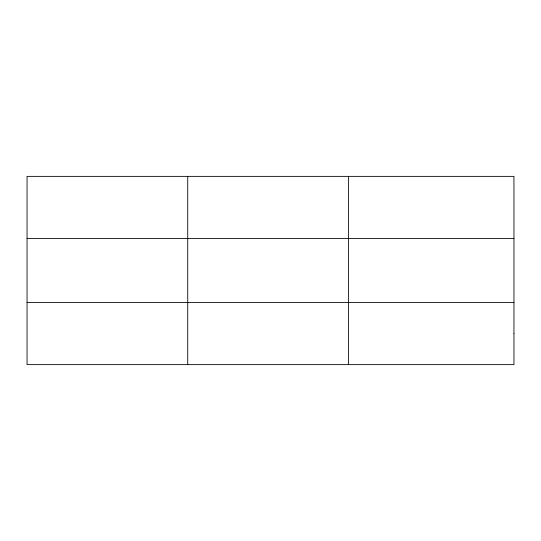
<?xml version="1.0" encoding="UTF-8"?>
<svg xmlns="http://www.w3.org/2000/svg" width="541" height="541" viewBox="0 0 541 541"><rect width="100%" height="100%" fill="white"/><g stroke="black" fill="none" stroke-linecap="round" stroke-linejoin="round"><path stroke-width="0.81" d="M187.727 176.373L187.727 364.627M348.404 176.373L348.404 364.627M27.05 238.5L513.95 238.5M27.05 302.5L513.95 302.5M513.95 333.567L513.95 364.627L27.05 364.627L27.05 176.373L513.95 176.373L513.95 333.567"/></g></svg>
